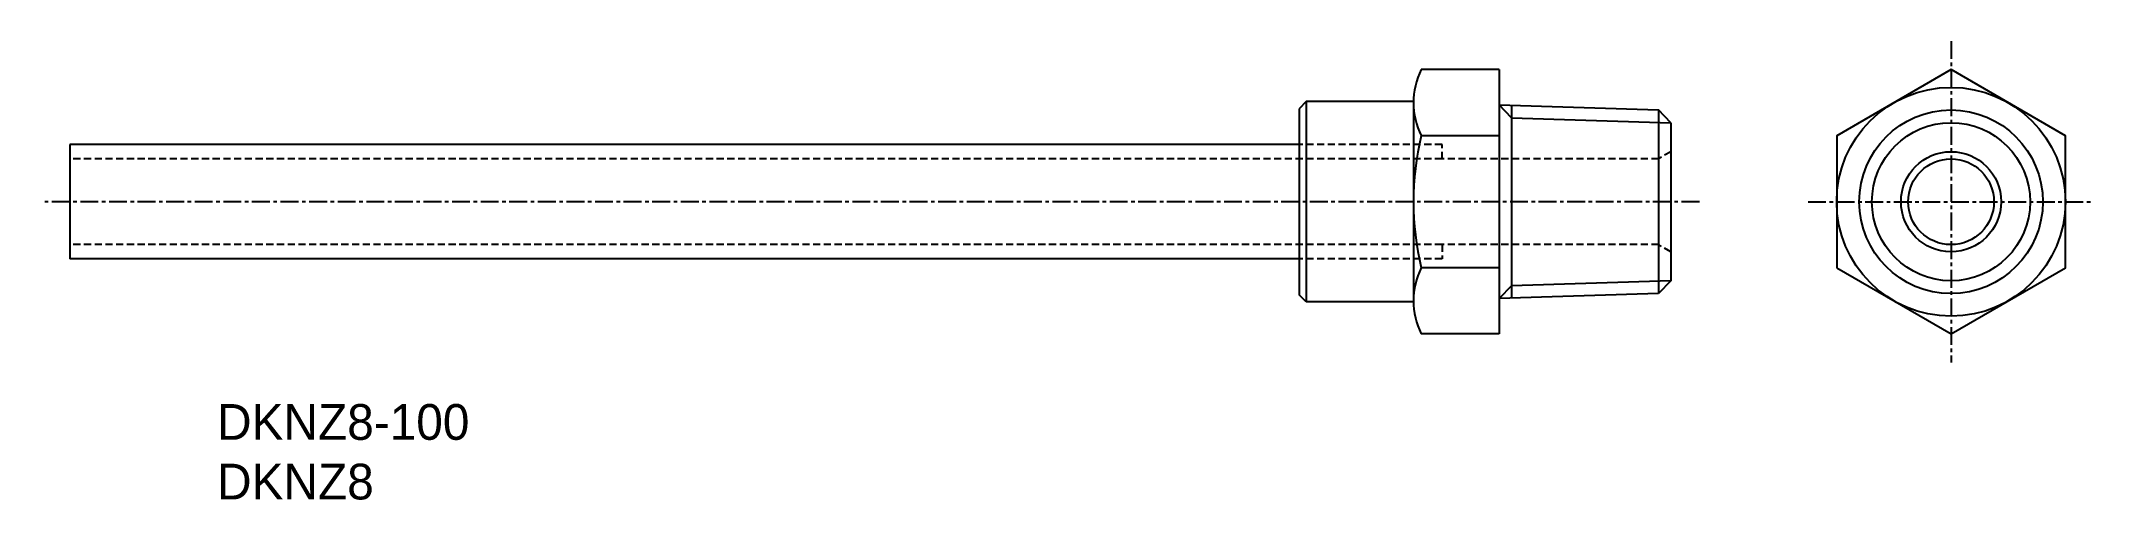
# Model space of a CAD drawing. Extents: x 64 to 208, y 133 to 165.
import ezdxf

# ---------------------------------------------------------------- set-up
doc = ezdxf.new("R2010")
doc.units = 0
doc.linetypes.add('CENTER', pattern=[2, 1.25, -0.25, 0.25, -0.25])
doc.linetypes.add('DASHED', pattern=[0.75, 0.5, -0.25])
doc.layers.get('0').update_dxf_attribs({"linetype": 'CONTINUOUS'})
doc.layers.add('CENTER', color=1, linetype='CENTER')

msp = doc.modelspace()

# ---------------------------------------------------------------- linework, layer by layer
for p, q in [((166.28, 163.25), (160.81, 163.25)), ((166.28, 163.25), (166.28, 144.77)), ((152.78, 161.01), (152.28, 160.51)), ((160.28, 161.01), (152.78, 161.01)), ((152.78, 161.01), (152.78, 147.01)), ((160.28, 160.94), (160.28, 149.39)), ((152.28, 160.51), (152.28, 151.01)), ((166.28, 160.78), (177.42, 160.43)), ((166.28, 159.54), (166.28, 148.48)), ((178.28, 159.54), (177.42, 160.43)), ((178.28, 159.54), (178.28, 148.48)), ((152.28, 158.01), (66.28, 158.01)), ((66.28, 158.01), (66.28, 150.01)), ((166.28, 158.63), (160.81, 158.63)), ((152.28, 151.01), (152.28, 147.51)), ((152.28, 150.01), (66.28, 150.01)), ((160.28, 149.39), (160.28, 147.08)), ((166.28, 149.39), (160.81, 149.39)), ((166.28, 148.99), (166.28, 144.77)), ((178.28, 148.48), (177.42, 147.59)), ((152.78, 147.01), (152.28, 147.51)), ((160.28, 147.01), (152.78, 147.01)), ((177.42, 147.59), (166.28, 147.24)), ((166.28, 144.77), (160.81, 144.77))]:
    msp.add_line(p, q)
at = {"color": 3}
for p, q in [((167.13, 159.89), (166.28, 160.78)), ((167.13, 160.76), (167.13, 147.27)), ((167.13, 159.89), (178.28, 159.54)), ((177.42, 160.43), (177.42, 147.59)), ((167.13, 148.13), (166.28, 147.24)), ((178.28, 148.48), (167.13, 148.13))]:
    msp.add_line(p, q, dxfattribs=at)
at = {"color": 3, "linetype": 'DASHED'}
for p, q in [((162.28, 158.01), (152.28, 158.01)), ((162.28, 157.01), (162.28, 158.01)), ((162.28, 157.01), (66.28, 157.01)), ((177.42, 157.01), (162.28, 157.01)), ((178.27, 157.51), (177.42, 157.01)), ((162.28, 151.01), (66.28, 151.01)), ((177.42, 151.01), (162.28, 151.01)), ((162.28, 151.01), (162.28, 150.01)), ((178.27, 150.51), (177.42, 151.01)), ((162.28, 150.01), (152.28, 150.01))]:
    msp.add_line(p, q, dxfattribs=at)
msp.add_lwpolyline([(189.88, 149.39), (197.88, 144.77), (205.88, 149.39), (205.88, 158.63), (197.88, 163.25), (189.88, 158.63)], close=True)
for radius in [8, 6.42, 3.5, 3]:
    msp.add_circle((197.88, 154.01), radius)
at = {"color": 3}
msp.add_circle((197.88, 154.01), 5.53, dxfattribs=at)
for centre, radius, start, end in [((165.52, 160.94), 5.24, 153.8714, 206.1286), ((180.45, 154.01), 20.17, 166.7637, 193.2363), ((165.52, 147.08), 5.24, 153.8714, 206.1286)]:
    msp.add_arc(centre, radius, start, end)
at = {"layer": 'CENTER', "color": 1, "linetype": 'CENTER'}
for p, q in [((197.88, 165.25), (197.88, 142.77)), ((180.28, 154.01), (64.28, 154.01)), ((187.88, 154.01), (207.88, 154.01))]:
    msp.add_line(p, q, dxfattribs=at)

# ---------------------------------------------------------------- texts
for s, p in [('DKNZ8-100', (76.59, 137.36)), ('DKNZ8', (76.59, 133.19))]:
    msp.add_text(s, height=2.5).set_placement(p)

doc.saveas('drawing.dxf')
